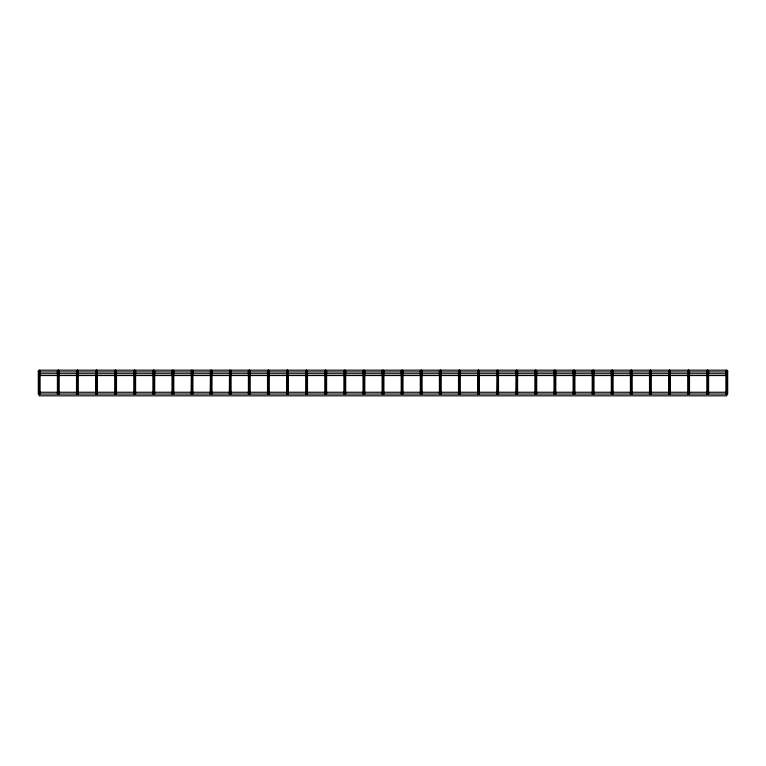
<?xml version="1.0" encoding="UTF-8"?>
<svg xmlns="http://www.w3.org/2000/svg" width="766" height="766" viewBox="0 0 766 766"><rect width="100%" height="100%" fill="white"/><g stroke="black" fill="none" stroke-linecap="round" stroke-linejoin="round"><path stroke-width="1.15" d="M38.3 371.06L39.2 370.17L726.8 370.17L727.7 371.06L727.7 394.04L38.3 394.04L38.3 371.06L38.559 371.692M40.091 371.06L39.2 371.96L726.8 371.96L725.909 371.06L726.8 370.17L726.8 395.83L39.2 395.83L39.2 370.17L40.091 371.06L40.091 394.04M57.402 394.04L57.402 371.06L58.293 370.17L59.193 371.06L59.193 394.04M59.193 371.06L58.293 371.96M76.504 394.04L76.504 371.06L77.395 370.17L78.295 371.06L78.295 394.04M78.027 371.692L78.295 371.06M95.597 394.04L95.597 371.06L96.497 370.17L97.387 371.06L97.387 394.04M97.129 371.692L97.387 371.06M114.699 394.04L114.699 371.06L115.599 370.17L116.489 371.06L116.489 394.04M116.231 371.692L116.489 371.06M133.801 394.04L133.801 371.06L134.701 370.17L135.592 371.06L135.592 394.04M135.333 371.692L135.592 371.06M152.903 394.04L152.903 371.06L153.794 370.17L154.694 371.06L154.694 394.04M154.426 371.692L154.694 371.06M172.005 394.04L172.005 371.06L172.896 370.17L173.796 371.06L173.796 394.04M173.528 371.692L173.796 371.06M192.63 371.692L192.63 370.428L191.366 370.428L191.098 394.04M211.732 371.692L211.732 370.428L210.468 370.428L210.2 394.04M230.834 371.692L230.834 370.428L229.561 370.428L229.302 394.04M248.404 394.04L248.404 371.06L249.295 370.17L250.195 371.06L250.195 394.04M267.506 394.04L267.506 371.06L268.397 370.17L269.297 371.06L269.297 394.04M286.599 394.04L286.599 371.06L287.499 370.17L288.389 371.06L288.389 394.04M288.389 371.06L287.499 371.96M305.701 394.04L305.701 371.06L306.601 370.17L307.492 371.06L307.492 394.04M307.492 371.06L306.601 371.96M324.803 394.04L324.803 371.06L325.703 370.17L326.594 371.06L326.594 394.04M326.594 371.06L325.703 371.96M343.905 394.04L343.905 371.06L344.796 370.17L345.696 371.06L345.696 394.04M345.696 371.06L344.796 371.96M363.007 394.04L363.007 371.06L363.898 370.17L364.798 371.06L364.798 394.04M364.53 371.692L364.798 371.06M382.1 394.04L382.1 371.06L383 370.17L383.9 371.06L383.9 394.04M383.632 371.692L383.9 371.06M401.202 394.04L401.202 371.06L402.102 370.17L402.993 371.06L402.993 394.04M402.734 371.692L402.993 371.06M420.304 394.04L420.304 371.06L421.204 370.17L422.095 371.06L422.095 394.04M421.836 371.692L422.095 371.06M439.406 394.04L439.406 371.06L440.297 370.17L441.197 371.06L441.197 394.04M440.938 371.692L441.197 371.06M458.508 394.04L458.508 371.06L459.399 370.17L460.299 371.06L460.299 394.04M460.031 371.692L460.299 371.06M477.611 394.04L477.611 371.06L478.501 370.17L479.401 371.06L479.401 394.04M479.133 371.692L479.401 371.06M498.235 371.692L498.235 370.428L496.971 370.428L496.703 394.04M517.337 371.692L517.337 370.428L516.073 370.428L515.805 394.04M534.907 394.04L534.907 371.06L535.798 370.17L536.698 371.06L536.698 394.04M554.01 394.04L554.01 371.06L554.9 370.17L555.8 371.06L555.8 394.04M573.112 394.04L573.112 371.06L574.002 370.17L574.902 371.06L574.902 394.04M592.204 394.04L592.204 371.06L593.104 370.17L593.995 371.06L593.995 394.04M593.995 371.06L593.104 371.96M611.306 394.04L611.306 371.06L612.206 370.17L613.097 371.06L613.097 394.04M613.097 371.06L612.206 371.96M630.408 394.04L630.408 371.06L631.299 370.17L632.199 371.06L632.199 394.04M632.199 371.06L631.299 371.96M649.511 394.04L649.511 371.06L650.401 370.17L651.301 371.06L651.301 394.04M651.301 371.06L650.401 371.96M668.613 394.04L668.613 371.06L669.503 370.17L670.403 371.06L670.403 394.04M670.135 371.692L670.403 371.06M687.705 394.04L687.705 371.06L688.605 370.17L689.496 371.06L689.496 394.04M689.237 371.692L689.496 371.06M706.807 394.04L706.807 371.06L707.707 370.17L708.598 371.06L708.598 394.04M708.339 371.692L708.598 371.06M727.441 371.692L727.7 371.06M39.2 373.751L726.8 373.751M39.2 375.541L726.8 375.541M39.2 392.249L726.8 392.249M707.707 371.96L706.807 371.06M478.501 371.96L477.611 371.06M459.399 371.96L458.508 371.06M440.297 371.96L439.406 371.06M421.204 371.96L420.304 371.06M172.896 371.96L172.005 371.06M153.794 371.96L152.903 371.06M134.701 371.96L133.801 371.06M115.599 371.96L114.699 371.06M687.705 371.06L687.973 371.692M668.613 371.06L668.871 371.692M649.511 371.06L649.769 371.692M630.408 371.06L630.667 371.692M611.306 371.06L611.574 371.692M592.204 371.06L592.472 371.692M573.112 371.06L573.37 371.692M554.01 371.06L554.268 371.692M534.907 371.06L535.166 371.692M401.202 371.06L401.47 371.692M382.1 371.06L382.368 371.692M363.007 371.06L363.266 371.692M343.905 371.06L344.164 371.692M324.803 371.06L325.062 371.692M305.701 371.06L305.969 371.692M286.599 371.06L286.867 371.692M267.506 371.06L267.765 371.692M248.404 371.06L248.663 371.692M95.597 371.06L95.865 371.692M76.504 371.06L76.763 371.692M57.402 371.06L57.661 371.692M725.909 371.06L725.909 394.04M707.707 370.17L707.707 394.04M688.605 370.17L688.605 394.04M669.503 370.17L669.503 394.04M650.401 370.17L650.401 394.04M631.299 370.17L631.299 394.04M612.206 370.17L612.206 394.04M593.104 370.17L593.104 394.04M574.002 370.17L574.002 394.04M554.9 370.17L554.9 394.04M535.798 370.17L535.798 394.04M517.596 371.06L517.596 394.04M516.705 370.17L516.705 394.04M498.494 371.06L498.494 394.04M497.603 370.17L497.603 394.04M478.501 370.17L478.501 394.04M459.399 370.17L459.399 394.04M440.297 370.17L440.297 394.04M421.204 370.17L421.204 394.04M402.102 370.17L402.102 394.04M383 370.17L383 394.04M363.898 370.17L363.898 394.04M344.796 370.17L344.796 394.04M325.703 370.17L325.703 394.04M306.601 370.17L306.601 394.04M287.499 370.17L287.499 394.04M268.397 370.17L268.397 394.04M249.295 370.17L249.295 394.04M231.093 371.06L231.093 394.04M230.202 370.17L230.202 394.04M211.99 371.06L211.99 394.04M211.1 370.17L211.1 394.04M192.888 371.06L192.888 394.04M191.998 370.17L191.998 394.04M172.896 370.17L172.896 394.04M153.794 370.17L153.794 394.04M134.701 370.17L134.701 394.04M115.599 370.17L115.599 394.04M96.497 370.17L96.497 394.04M77.395 370.17L77.395 394.04M58.293 370.17L58.293 394.04"/></g></svg>
